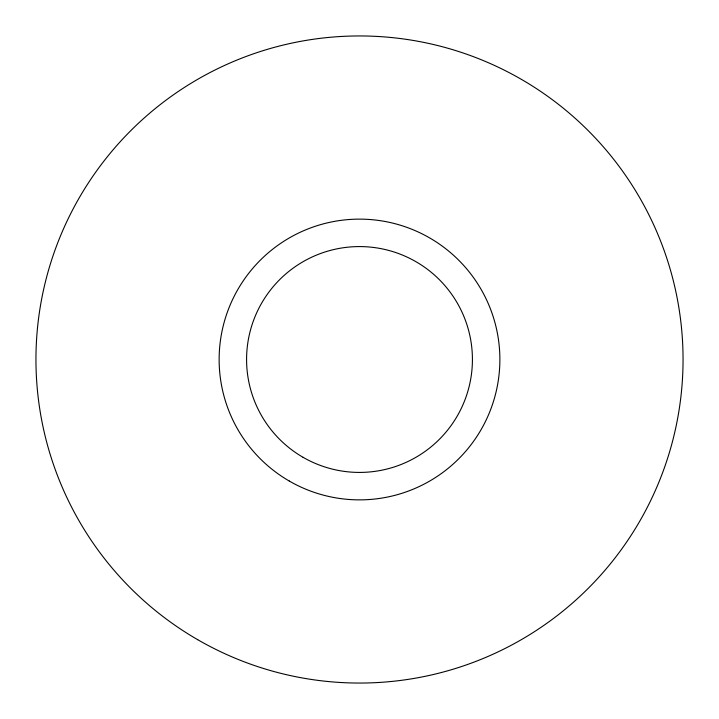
<?xml version="1.0" encoding="UTF-8"?>
<svg xmlns="http://www.w3.org/2000/svg" width="719" height="719" viewBox="0 0 719 719"><rect width="100%" height="100%" fill="white"/><g stroke="black" fill="none" stroke-linecap="round" stroke-linejoin="round"><path stroke-width="1.08" d="M197.725 639.703A323.55 323.55 0 0 0 683.05 359.5A323.55 323.55 0 0 0 197.725 79.297A323.55 323.55 0 0 0 197.725 639.703M289.317 481.065A140.376 140.376 0 0 0 499.876 359.5A140.376 140.376 0 0 0 289.317 237.935A140.376 140.376 0 0 0 289.317 481.065M303.041 457.293A112.919 112.919 0 0 0 472.419 359.5A112.919 112.919 0 0 0 303.041 261.707A112.919 112.919 0 0 0 303.041 457.293"/></g></svg>
